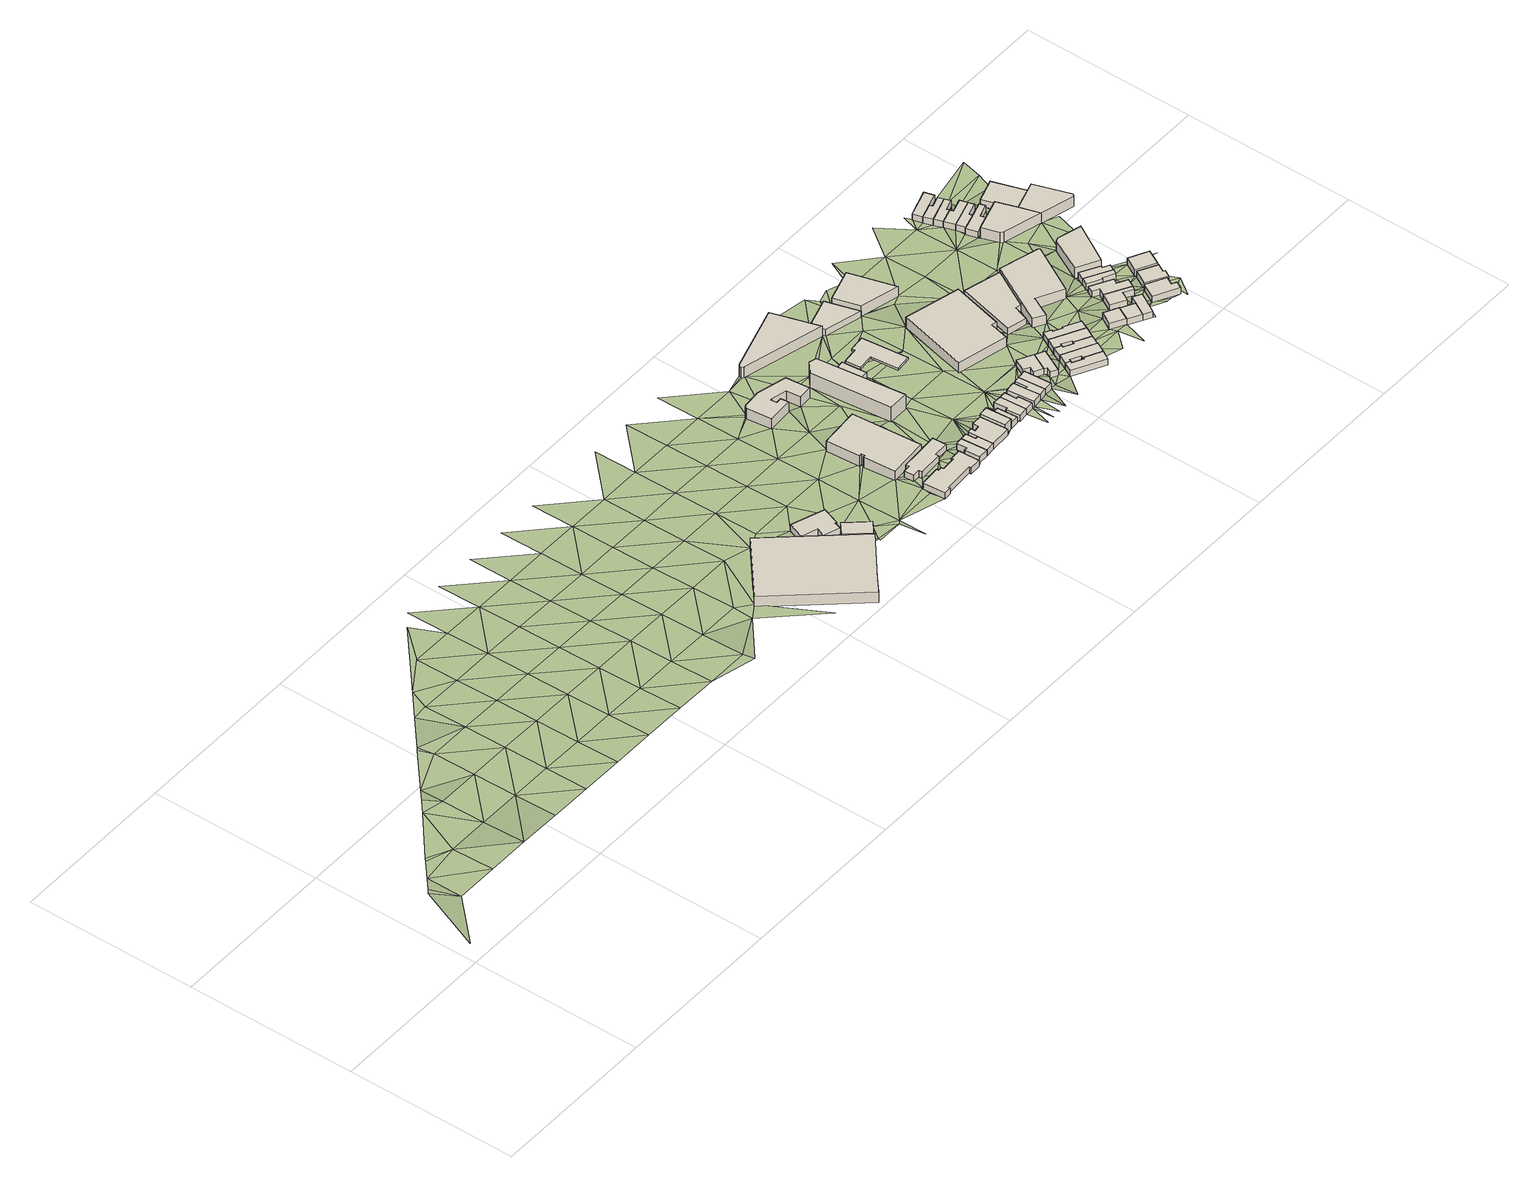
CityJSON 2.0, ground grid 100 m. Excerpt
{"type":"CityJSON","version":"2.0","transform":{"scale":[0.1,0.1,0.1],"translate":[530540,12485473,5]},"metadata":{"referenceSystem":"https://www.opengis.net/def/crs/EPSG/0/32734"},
"CityObjects":{
"building1":{"type":"Building","attributes":{"address":"Salt River","building":"industrial","building:levels":2,"building_height":6.9,"plus_code":"4FRW3FC5+6JV","ground_height":10.12,"roof_height":17.02},"geometry":[{"type":"Solid","lod":"1","boundaries":[[[[0,1,2,3]],[[1,4,5,2]],[[4,6,7,5]],[[6,8,9,7]],[[8,0,3,9]],[[3,2,5,7,9]],[[8,6,4,1,0]]]]}]},
"building2":{"type":"Building","attributes":{"address":"Pick n Pay Express 2 Durham Avenue Salt River 0792 Cape Town Western Cape","building":"retail","building:levels":1,"building_height":4.1,"plus_code":"4FRW3FC5+8P9","ground_height":10.12,"roof_height":14.22},"geometry":[{"type":"Solid","lod":"1","boundaries":[[[[10,11,12,13]],[[11,14,15,12]],[[14,16,17,15]],[[16,18,19,17]],[[18,20,21,19]],[[20,22,23,21]],[[22,24,25,23]],[[24,10,13,25]],[[13,12,15,17,19,21,23,25]],[[24,22,20,18,16,14,11,10]]]]}]},
"building3":{"type":"Building","attributes":{"address":"Salt River","building":"retail","building:levels":1,"building_height":4.1,"plus_code":"4FRW3FC5+7Q4","ground_height":10.75,"roof_height":14.85},"geometry":[{"type":"Solid","lod":"1","boundaries":[[[[26,27,28,29]],[[27,30,31,28]],[[30,32,33,31]],[[32,26,29,33]],[[29,28,31,33]],[[32,30,27,26]]]]}]},
"building4":{"type":"Building","attributes":{"address":"Durham Avenue Salt River Cape Town","building":"commercial","building:levels":1,"building_height":4.1,"plus_code":"4FRW3FC6+625","ground_height":10.55,"roof_height":14.65},"geometry":[{"type":"Solid","lod":"1","boundaries":[[[[34,35,36,37]],[[35,38,39,36]],[[38,40,41,39]],[[40,42,43,41]],[[42,44,45,43]],[[44,46,47,45]],[[46,48,49,47]],[[48,50,51,49]],[[50,52,53,51]],[[52,54,55,53]],[[54,56,57,55]],[[56,58,59,57]],[[58,60,61,59]],[[60,34,37,61]],[[37,36,39,41,43,45,47,49,51,53,55,57,59,61]],[[60,58,56,54,52,50,48,46,44,42,40,38,35,34]]]]}]},
"building5":{"type":"Building","attributes":{"address":"9 Durham Avenue Salt River Cape Town","building":"commercial","building:levels":2,"building_height":6.9,"plus_code":"4FRW3FC6+92R","ground_height":8.52,"roof_height":15.42},"geometry":[{"type":"Solid","lod":"1","boundaries":[[[[62,63,64,65]],[[63,66,67,64]],[[66,68,69,67]],[[68,70,71,69]],[[70,72,73,71]],[[72,74,75,73]],[[74,76,77,75]],[[76,62,65,77]],[[65,64,67,69,71,73,75,77]],[[76,74,72,70,68,66,63,62]]]]}]},
"building6":{"type":"Building","attributes":{"address":"Durham Avenue Salt River Cape Town","building":"commercial","building:levels":1,"building_height":4.1,"plus_code":"4FRW3FC6+729","ground_height":9.77,"roof_height":13.87},"geometry":[{"type":"Solid","lod":"1","boundaries":[[[[78,79,80,81]],[[79,82,83,80]],[[82,84,85,83]],[[84,86,87,85]],[[86,88,89,87]],[[88,90,91,89]],[[90,92,93,91]],[[92,94,95,93]],[[94,96,97,95]],[[96,78,81,97]],[[81,80,83,85,87,89,91,93,95,97]],[[96,94,92,90,88,86,84,82,79,78]]]]}]},
"building7":{"type":"Building","attributes":{"address":"Locomotive Hotel 349 Albert Road Salt River Cape Town","building":"retail","building:levels":2,"building_height":6.9,"plus_code":"4FRW3FC6+H29","ground_height":8.15,"roof_height":15.05},"geometry":[{"type":"Solid","lod":"1","boundaries":[[[[98,99,100,101]],[[99,102,103,100]],[[102,104,105,103]],[[104,106,107,105]],[[106,108,109,107]],[[108,110,111,109]],[[110,112,113,111]],[[112,114,115,113]],[[114,116,117,115]],[[116,118,119,117]],[[118,120,121,119]],[[120,122,123,121]],[[122,124,125,123]],[[124,98,101,125]],[[101,100,103,105,107,109,111,113,115,117,119,121,123,125]],[[124,122,120,118,116,114,112,110,108,106,104,102,99,98]]]]}]},
"building8":{"type":"Building","attributes":{"address":"Chapel Street Salt River Cape Town","building":"house","building:levels":1,"building_height":4.1,"plus_code":"4FRW3FC6+644","ground_height":10.55,"roof_height":14.65},"geometry":[{"type":"Solid","lod":"1","boundaries":[[[[126,127,128,129]],[[127,130,131,128]],[[130,132,133,131]],[[132,134,135,133]],[[134,136,137,135]],[[136,126,129,137]],[[129,128,131,133,135,137]],[[136,134,132,130,127,126]]]]}]},
"building9":{"type":"Building","attributes":{"address":"Chapel Street Salt River Cape Town","building":"house","building:levels":1,"building_height":4.1,"plus_code":"4FRW3FC6+652","ground_height":10.61,"roof_height":14.71},"geometry":[{"type":"Solid","lod":"1","boundaries":[[[[127,126,138,139]],[[126,140,141,138]],[[140,142,143,141]],[[142,144,145,143]],[[144,146,147,145]],[[146,127,139,147]],[[139,138,141,143,145,147]],[[146,144,142,140,126,127]]]]}]},
"building10":{"type":"Building","attributes":{"address":"13 Chapel Street Salt River Cape Town","building":"house","building:levels":1,"building_height":4.1,"plus_code":"4FRW3FC6+655","ground_height":10.61,"roof_height":14.71},"geometry":[{"type":"Solid","lod":"1","boundaries":[[[[140,148,149,141]],[[148,150,151,149]],[[150,152,153,151]],[[152,154,155,153]],[[154,156,157,155]],[[156,158,159,157]],[[158,160,161,159]],[[160,162,163,161]],[[162,142,143,163]],[[142,140,141,143]],[[141,149,151,153,155,157,159,161,163,143]],[[142,162,160,158,156,154,152,150,148,140]]]]}]},
"building11":{"type":"Building","attributes":{"address":"398 Percy Street Salt River Cape Town","building":"retail","building:levels":3,"building_height":9.7,"plus_code":"4FRW3FC6+F48","ground_height":8.15,"roof_height":17.85},"geometry":[{"type":"Solid","lod":"1","boundaries":[[[[164,165,166,167]],[[165,168,169,166]],[[168,170,171,169]],[[170,172,173,171]],[[172,164,167,173]],[[167,166,169,171,173]],[[172,170,168,165,164]]]]}]},
"building12":{"type":"Building","attributes":{"address":"Chapel Street Salt River Cape Town","building":"house","building:levels":2,"building_height":6.9,"plus_code":"4FRW3FC6+66G","ground_height":9.8,"roof_height":16.7},"geometry":[{"type":"Solid","lod":"1","boundaries":[[[[174,175,176,177]],[[175,178,179,176]],[[178,180,181,179]],[[180,174,177,181]],[[177,176,179,181]],[[180,178,175,174]]]]}]},
"building13":{"type":"Building","attributes":{"address":"Chapel Street Salt River Cape Town","building":"house","building:levels":1,"building_height":4.1,"plus_code":"4FRW3FC6+676","ground_height":9.8,"roof_height":13.9},"geometry":[{"type":"Solid","lod":"1","boundaries":[[[[174,182,183,184]],[[182,185,186,183]],[[185,187,188,186]],[[187,189,190,188]],[[189,175,191,190]],[[175,174,184,191]],[[184,183,186,188,190,191]],[[175,189,187,185,182,174]]]]}]},
"building14":{"type":"Building","attributes":{"address":"Shell Select","building":"retail","building:levels":1,"building_height":4.1,"plus_code":"4FRW3FC6+G57","ground_height":7.85,"roof_height":11.95},"geometry":[{"type":"Solid","lod":"1","boundaries":[[[[192,193,194,195]],[[193,196,197,194]],[[196,198,199,197]],[[198,200,201,199]],[[200,202,203,201]],[[202,192,195,203]],[[195,194,197,199,201,203]],[[202,200,198,196,193,192]]]]}]},
"building15":{"type":"Building","attributes":{"address":"21 Chapel Street Salt River Cape Town","building":"house","building:levels":1,"building_height":4.1,"plus_code":"4FRW3FC6+674","ground_height":9.94,"roof_height":14.04},"geometry":[{"type":"Solid","lod":"1","boundaries":[[[[204,205,206,207]],[[205,208,209,206]],[[208,210,211,209]],[[210,212,213,211]],[[212,214,215,213]],[[214,204,207,215]],[[207,206,209,211,213,215]],[[214,212,210,208,205,204]]]]}]},
"building16":{"type":"Building","attributes":{"address":"Bridge Mansions 445 Albert Road Salt River Cape Town","building":"retail","building:levels":2,"building_height":6.9,"plus_code":"4FRW3FC6+M48","ground_height":6.96,"roof_height":13.86},"geometry":[{"type":"Solid","lod":"1","boundaries":[[[[216,217,218,219]],[[217,220,221,218]],[[220,222,223,221]],[[222,224,225,223]],[[224,226,227,225]],[[226,216,219,227]],[[219,218,221,223,225,227]],[[226,224,222,220,217,216]]]]}]},
"building17":{"type":"Building","attributes":{"address":"23 Chapel Street Salt River Cape Town","building":"house","building:levels":1,"building_height":4.1,"plus_code":"4FRW3FC6+686","ground_height":9.94,"roof_height":14.04},"geometry":[{"type":"Solid","lod":"1","boundaries":[[[[204,228,229,207]],[[228,230,231,229]],[[230,232,233,231]],[[232,234,235,233]],[[234,205,206,235]],[[205,204,207,206]],[[207,229,231,233,235,206]],[[205,234,232,230,228,204]]]]}]},
"building18":{"type":"Building","attributes":{"building":"roof","building:levels":1,"building_height":1.3,"min_height":2.8,"plus_code":"4FRW3FC6+F7C","ground_height":8.33,"roof_height":13.73,"bottom_roof_height":12.43},"geometry":[{"type":"Solid","lod":"1","boundaries":[[[[236,237,238,239]],[[237,240,241,238]],[[240,242,243,241]],[[242,244,245,243]],[[244,246,247,245]],[[246,248,249,247]],[[248,250,251,249]],[[250,236,239,251]],[[239,238,241,243,245,247,249,251]],[[250,248,246,244,242,240,237,236]]]]}]},
"building19":{"type":"Building","attributes":{"address":"Chapel Street Salt River Cape Town","building":"house","building:levels":1,"building_height":4.1,"plus_code":"4FRW3FC6+688","ground_height":9.94,"roof_height":14.04},"geometry":[{"type":"Solid","lod":"1","boundaries":[[[[252,253,254,255]],[[253,256,257,254]],[[256,258,259,257]],[[258,260,261,259]],[[260,252,255,261]],[[255,254,257,259,261]],[[260,258,256,253,252]]]]}]},
"building20":{"type":"Building","attributes":{"address":"Chapel Street Salt River Cape Town","building":"house","building:levels":1,"building_height":4.1,"plus_code":"4FRW3FC6+696","ground_height":9.79,"roof_height":13.89},"geometry":[{"type":"Solid","lod":"1","boundaries":[[[[262,263,264,265]],[[263,266,267,264]],[[266,268,269,267]],[[268,270,271,269]],[[270,272,273,271]],[[272,262,265,273]],[[265,264,267,269,271,273]],[[272,270,268,266,263,262]]]]}]},
"building21":{"type":"Building","attributes":{"address":"Chapel Street Salt River Cape Town","building":"house","building:levels":1,"building_height":4.1,"plus_code":"4FRW3FC6+69G","ground_height":9.79,"roof_height":13.89},"geometry":[{"type":"Solid","lod":"1","boundaries":[[[[262,272,273,265]],[[272,274,275,273]],[[274,276,277,275]],[[276,262,265,277]],[[265,273,275,277]],[[276,274,272,262]]]]}]},
"building22":{"type":"Building","attributes":{"address":"Albert Road Salt River Cape Town","building":"retail","building:levels":1,"building_height":4.1,"plus_code":"4FRW3FC6+J7H","ground_height":7.12,"roof_height":11.22},"geometry":[{"type":"Solid","lod":"1","boundaries":[[[[278,279,280,281]],[[279,282,283,280]],[[282,284,285,283]],[[284,278,281,285]],[[281,280,283,285]],[[284,282,279,278]]]]}]},
"building23":{"type":"Building","attributes":{"address":"Chapel Street Salt River Cape Town","building":"house","building:levels":1,"building_height":4.1,"plus_code":"4FRW3FC6+7C3","ground_height":9.79,"roof_height":13.89},"geometry":[{"type":"Solid","lod":"1","boundaries":[[[[286,287,288,289]],[[287,290,291,288]],[[290,292,293,291]],[[292,294,295,293]],[[294,296,297,295]],[[296,286,289,297]],[[289,288,291,293,295,297]],[[296,294,292,290,287,286]]]]}]},
"building24":{"type":"Building","attributes":{"address":"Chapel Street Salt River Cape Town","building":"house","building:levels":1,"building_height":4.1,"plus_code":"4FRW3FC6+6CX","ground_height":9.57,"roof_height":13.67},"geometry":[{"type":"Solid","lod":"1","boundaries":[[[[298,299,300,301]],[[299,302,303,300]],[[302,304,305,303]],[[304,306,307,305]],[[306,308,309,307]],[[308,298,301,309]],[[301,300,303,305,307,309]],[[308,306,304,302,299,298]]]]}]},
"building25":{"type":"Building","attributes":{"address":"14 Addison Road Salt River Cape Town","building":"house","building:levels":1,"building_height":4.1,"plus_code":"4FRW3FC6+5FQ","ground_height":10.23,"roof_height":14.33},"geometry":[{"type":"Solid","lod":"1","boundaries":[[[[310,311,312,313]],[[311,314,315,312]],[[314,316,317,315]],[[316,318,319,317]],[[318,320,321,319]],[[320,322,323,321]],[[322,324,325,323]],[[324,310,313,325]],[[313,312,315,317,319,321,323,325]],[[324,322,320,318,316,314,311,310]]]]}]},
"building26":{"type":"Building","attributes":{"address":"Albert Road Salt River Cape Town","building":"retail","building:levels":2,"building_height":6.9,"plus_code":"4FRW3FC6+CCF","ground_height":8.01,"roof_height":14.91},"geometry":[{"type":"Solid","lod":"1","boundaries":[[[[326,327,328,329]],[[327,330,331,328]],[[330,332,333,331]],[[332,334,335,333]],[[334,336,337,335]],[[336,326,329,337]],[[329,328,331,333,335,337]],[[336,334,332,330,327,326]]]]}]},
"building27":{"type":"Building","attributes":{"address":"12 Addison Road Salt River Cape Town","building":"house","building:levels":1,"building_height":4.1,"plus_code":"4FRW3FC6+6G3","ground_height":10.23,"roof_height":14.33},"geometry":[{"type":"Solid","lod":"1","boundaries":[[[[320,318,319,321]],[[318,338,339,319]],[[338,340,341,339]],[[340,311,312,341]],[[311,310,313,312]],[[310,342,343,313]],[[342,344,345,343]],[[344,320,321,345]],[[321,319,339,341,312,313,343,345]],[[344,342,310,311,340,338,318,320]]]]}]},
"building28":{"type":"Building","attributes":{"address":"Liesbeek House 449 Albert Road Salt River Cape Town","building":"retail","building:levels":2,"building_height":6.9,"plus_code":"4FRW3FC6+J98","ground_height":6.79,"roof_height":13.69},"geometry":[{"type":"Solid","lod":"1","boundaries":[[[[346,347,348,349]],[[347,350,351,348]],[[350,352,353,351]],[[352,346,349,353]],[[349,348,351,353]],[[352,350,347,346]]]]}]},
"building29":{"type":"Building","attributes":{"address":"10 Addison Road Salt River Cape Town","building":"house","building:levels":1,"building_height":4.1,"plus_code":"4FRW3FC6+6GF","ground_height":9.57,"roof_height":13.67},"geometry":[{"type":"Solid","lod":"1","boundaries":[[[[354,355,356,357]],[[355,358,359,356]],[[358,360,361,359]],[[360,362,363,361]],[[362,364,365,363]],[[364,366,367,365]],[[366,368,369,367]],[[368,354,357,369]],[[357,356,359,361,363,365,367,369]],[[368,366,364,362,360,358,355,354]]]]}]},
"building30":{"type":"Building","attributes":{"address":"8 Addison Road Salt River Cape Town","building":"house","building:levels":1,"building_height":4.1,"plus_code":"4FRW3FC6+6GW","ground_height":9.57,"roof_height":13.67},"geometry":[{"type":"Solid","lod":"1","boundaries":[[[[355,370,371,356]],[[370,372,373,371]],[[372,366,367,373]],[[366,364,365,367]],[[364,374,375,365]],[[374,376,377,375]],[[376,358,359,377]],[[358,355,356,359]],[[356,371,373,367,365,375,377,359]],[[358,376,374,364,366,372,370,355]]]]}]},
"building31":{"type":"Building","attributes":{"address":"6A Addison Road Salt River Cape Town","building":"house","building:levels":1,"building_height":4.1,"plus_code":"4FRW3FC6+7G9","ground_height":9.28,"roof_height":13.38},"geometry":[{"type":"Solid","lod":"1","boundaries":[[[[378,379,380,381]],[[379,382,383,380]],[[382,384,385,383]],[[384,386,387,385]],[[386,388,389,387]],[[388,390,391,389]],[[390,392,393,391]],[[392,378,381,393]],[[381,380,383,385,387,389,391,393]],[[392,390,388,386,384,382,379,378]]]]}]},
"building32":{"type":"Building","attributes":{"address":"422 Albert Road Salt River Cape Town","building":"retail","building:levels":1,"building_height":4.1,"plus_code":"4FRW3FC6+CG9","ground_height":7.79,"roof_height":11.89},"geometry":[{"type":"Solid","lod":"1","boundaries":[[[[394,395,396,397]],[[395,398,399,396]],[[398,400,401,399]],[[400,402,403,401]],[[402,404,405,403]],[[404,394,397,405]],[[397,396,399,401,403,405]],[[404,402,400,398,395,394]]]]}]},
"building33":{"type":"Building","attributes":{"address":"1 Tennyson Street Salt River Cape Town","building":"house","building:levels":1,"building_height":4.1,"plus_code":"4FRW3FC6+6J9","ground_height":9.95,"roof_height":14.05},"geometry":[{"type":"Solid","lod":"1","boundaries":[[[[406,407,408,409]],[[407,410,411,408]],[[410,412,413,411]],[[412,406,409,413]],[[409,408,411,413]],[[412,410,407,406]]]]}]},
"building34":{"type":"Building","attributes":{"address":"3 Tennyson Street Salt River Cape Town","building":"house","building:levels":1,"building_height":4.1,"plus_code":"4FRW3FC6+5MW","ground_height":9.57,"roof_height":13.67},"geometry":[{"type":"Solid","lod":"1","boundaries":[[[[414,415,416,417]],[[415,418,419,416]],[[418,420,421,419]],[[420,414,417,421]],[[417,416,419,421]],[[420,418,415,414]]]]}]},
"building35":{"type":"Building","attributes":{"address":"Addison House Albert Road Salt River Cape Town","building":"retail","building:levels":2,"building_height":6.9,"plus_code":"4FRW3FC6+9JX","ground_height":7.59,"roof_height":14.49},"geometry":[{"type":"Solid","lod":"1","boundaries":[[[[422,423,424,425]],[[423,426,427,424]],[[426,428,429,427]],[[428,430,431,429]],[[430,432,433,431]],[[432,434,435,433]],[[434,436,437,435]],[[436,422,425,437]],[[425,424,427,429,431,433,435,437]],[[436,434,432,430,428,426,423,422]]]]}]},
"building36":{"type":"Building","attributes":{"address":"5 Tennyson Street Salt River Cape Town","building":"house","building:levels":1,"building_height":4.1,"plus_code":"4FRW3FC6+5PR","ground_height":9.57,"roof_height":13.67},"geometry":[{"type":"Solid","lod":"1","boundaries":[[[[415,438,439,416]],[[438,440,441,439]],[[440,442,443,441]],[[442,418,419,443]],[[418,415,416,419]],[[416,439,441,443,419]],[[418,442,440,438,415]]]]}]},
"building37":{"type":"Building","attributes":{"address":"9 Addison Road Salt River Cape Town","building":"house","building:levels":1,"building_height":4.1,"plus_code":"4FRW3FC6+7M5","ground_height":8.93,"roof_height":13.03},"geometry":[{"type":"Solid","lod":"1","boundaries":[[[[444,445,446,447]],[[445,448,449,446]],[[448,450,451,449]],[[450,452,453,451]],[[452,454,455,453]],[[454,444,447,455]],[[447,446,449,451,453,455]],[[454,452,450,448,445,444]]]]}]},
"building38":{"type":"Building","attributes":{"address":"7 Addison Road Salt River Cape Town","building":"house","building:levels":1,"building_height":4.1,"plus_code":"4FRW3FC6+7P7","ground_height":8.93,"roof_height":13.03},"geometry":[{"type":"Solid","lod":"1","boundaries":[[[[444,456,457,447]],[[456,458,459,457]],[[458,460,461,459]],[[460,462,463,461]],[[462,464,465,463]],[[464,466,467,465]],[[466,445,446,467]],[[445,444,447,446]],[[447,457,459,461,463,465,467,446]],[[445,466,464,462,460,458,456,444]]]]}]},
"building39":{"type":"Building","attributes":{"address":"5 Addison Road Salt River Cape Town","building":"house","building:levels":1,"building_height":4.1,"plus_code":"4FRW3FC6+7PV","ground_height":8.93,"roof_height":13.03},"geometry":[{"type":"Solid","lod":"1","boundaries":[[[[468,469,470,471]],[[469,472,473,470]],[[472,474,475,473]],[[474,476,477,475]],[[476,478,479,477]],[[478,468,471,479]],[[471,470,473,475,477,479]],[[478,476,474,472,469,468]]]]}]},
"building40":{"type":"Building","attributes":{"address":"3 Addison Road Salt River Cape Town","building":"house","building:levels":1,"building_height":4.1,"plus_code":"4FRW3FC6+8P8","ground_height":8.25,"roof_height":12.35},"geometry":[{"type":"Solid","lod":"1","boundaries":[[[[480,481,482,483]],[[481,484,485,482]],[[484,486,487,485]],[[486,488,489,487]],[[488,490,491,489]],[[490,480,483,491]],[[483,482,485,487,489,491]],[[490,488,486,484,481,480]]]]}]},
"building41":{"type":"Building","attributes":{"address":"6 Salt River Cape Town","building":"house","building:levels":1,"building_height":4.1,"plus_code":"4FRW3FC6+5QW","ground_height":9.05,"roof_height":13.15},"geometry":[{"type":"Solid","lod":"1","boundaries":[[[[492,493,494,495]],[[493,496,497,494]],[[496,498,499,497]],[[498,500,501,499]],[[500,502,503,501]],[[502,492,495,503]],[[495,494,497,499,501,503]],[[502,500,498,496,493,492]]]]}]},
"building42":{"type":"Building","attributes":{"address":"4 Burns Road Salt River Cape Town","building":"house","building:levels":1,"building_height":4.1,"plus_code":"4FRW3FC6+6RC","ground_height":8.49,"roof_height":12.59},"geometry":[{"type":"Solid","lod":"1","boundaries":[[[[504,505,506,507]],[[505,508,509,506]],[[508,510,511,509]],[[510,512,513,511]],[[512,514,515,513]],[[514,504,507,515]],[[507,506,509,511,513,515]],[[514,512,510,508,505,504]]]]}]},
"building43":{"type":"Building","attributes":{"address":"428 Albert Road Salt River Cape Town","building":"retail","building:levels":2,"building_height":6.9,"plus_code":"4FRW3FC6+9QF","ground_height":7.93,"roof_height":14.83},"geometry":[{"type":"Solid","lod":"1","boundaries":[[[[516,517,518,519]],[[517,520,521,518]],[[520,522,523,521]],[[522,524,525,523]],[[524,516,519,525]],[[519,518,521,523,525]],[[524,522,520,517,516]]]]}]},
"building44":{"type":"Building","attributes":{"address":"2 Burns Road Salt River Cape Town","building":"house","building:levels":1,"building_height":4.1,"plus_code":"4FRW3FC6+7R7","ground_height":8.49,"roof_height":12.59},"geometry":[{"type":"Solid","lod":"1","boundaries":[[[[526,527,528,529]],[[527,530,531,528]],[[530,532,533,531]],[[532,526,529,533]],[[529,528,531,533]],[[532,530,527,526]]]]}]},
"building45":{"type":"Building","attributes":{"address":"Alfred Street Cape Town","building":"house","building:levels":1,"building_height":4.1,"plus_code":"4FRW3FC6+JMP","ground_height":6.39,"roof_height":10.49},"geometry":[{"type":"Solid","lod":"1","boundaries":[[[[534,535,536,537]],[[535,538,539,536]],[[538,540,541,539]],[[540,542,543,541]],[[542,544,545,543]],[[544,534,537,545]],[[537,536,539,541,543,545]],[[544,542,540,538,535,534]]]]}]},
"building46":{"type":"Building","attributes":{"address":"Alfred Street Cape Town","building":"house","building:levels":1,"building_height":4.1,"plus_code":"4FRW3FC6+JMH","ground_height":6.39,"roof_height":10.49},"geometry":[{"type":"Solid","lod":"1","boundaries":[[[[546,547,548,549]],[[547,550,551,548]],[[550,552,553,551]],[[552,535,536,553]],[[535,534,537,536]],[[534,546,549,537]],[[549,548,551,553,536,537]],[[534,535,552,550,547,546]]]]}]},
"building47":{"type":"Building","attributes":{"address":"19 Alfred Street Salt River Cape Town","building":"house","building:levels":1,"building_height":4.1,"plus_code":"4FRW3FC6+HP7","ground_height":6.99,"roof_height":11.09},"geometry":[{"type":"Solid","lod":"1","boundaries":[[[[554,555,556,557]],[[555,558,559,556]],[[558,560,561,559]],[[560,562,563,561]],[[562,564,565,563]],[[564,566,567,565]],[[566,568,569,567]],[[568,554,557,569]],[[557,556,559,561,563,565,567,569]],[[568,566,564,562,560,558,555,554]]]]}]},
"building48":{"type":"Building","attributes":{"address":"Alfred Street Cape Town","building":"house","building:levels":1,"building_height":4.1,"plus_code":"4FRW3FC6+MM9","ground_height":6.39,"roof_height":10.49},"geometry":[{"type":"Solid","lod":"1","boundaries":[[[[544,542,543,545]],[[542,570,571,543]],[[570,572,573,571]],[[572,574,575,573]],[[574,544,545,575]],[[545,543,571,573,575]],[[574,572,570,542,544]]]]}]},
"building49":{"type":"Building","attributes":{"address":"Alfred Street Cape Town","building":"house","building:levels":1,"building_height":4.1,"plus_code":"4FRW3FC6+HPR","ground_height":6.39,"roof_height":10.49},"geometry":[{"type":"Solid","lod":"1","boundaries":[[[[576,577,578,579]],[[577,580,581,578]],[[580,582,583,581]],[[582,547,548,583]],[[547,546,549,548]],[[546,576,579,549]],[[579,578,581,583,548,549]],[[546,547,582,580,577,576]]]]}]},
"building50":{"type":"Building","attributes":{"address":"17 Alfred Street Salt River Cape Town","building":"house","building:levels":1,"building_height":4.1,"plus_code":"4FRW3FC6+HPJ","ground_height":6.39,"roof_height":10.49},"geometry":[{"type":"Solid","lod":"1","boundaries":[[[[584,585,586,587]],[[585,588,589,586]],[[588,590,591,589]],[[590,577,578,591]],[[577,576,579,578]],[[576,584,587,579]],[[587,586,589,591,578,579]],[[576,577,590,588,585,584]]]]}]},
"building51":{"type":"Building","attributes":{"address":"Salt River Buildings 463 Junction Road Salt River Cape Town","building":"retail","building:levels":2,"building_height":6.9,"plus_code":"4FRW3FC6+GQ6","ground_height":6.99,"roof_height":13.89},"geometry":[{"type":"Solid","lod":"1","boundaries":[[[[592,593,594,595]],[[593,596,597,594]],[[596,598,599,597]],[[598,600,601,599]],[[600,602,603,601]],[[602,592,595,603]],[[595,594,597,599,601,603]],[[602,600,598,596,593,592]]]]}]},
"building52":{"type":"Building","attributes":{"address":"18 Junction Road Salt River Cape Town","building":"industrial","building:levels":1,"building_height":4.1,"plus_code":"4FRW3FC6+HR7","ground_height":6.34,"roof_height":10.44},"geometry":[{"type":"Solid","lod":"1","boundaries":[[[[604,605,606,607]],[[605,608,609,606]],[[608,610,611,609]],[[610,604,607,611]],[[607,606,609,611]],[[610,608,605,604]]]]}]},
"building53":{"type":"Building","attributes":{"address":"Salt River Buildings 469 Junction Road Salt River Cape Town","building":"retail","building:levels":2,"building_height":6.9,"plus_code":"4FRW3FC6+FRX","ground_height":6.86,"roof_height":13.76},"geometry":[{"type":"Solid","lod":"1","boundaries":[[[[612,613,614,615]],[[613,616,617,614]],[[616,618,619,617]],[[618,620,621,619]],[[620,612,615,621]],[[615,614,617,619,621]],[[620,618,616,613,612]]]]}]},
"terrain1":{"type":"TINRelief","geometry":[{"type":"CompositeSurface","lod":"1","boundaries":[[[622,623,624]],[[624,623,625]],[[625,623,626]],[[627,626,623]],[[628,626,629]],[[626,627,629]],[[628,629,630]],[[630,629,631]],[[629,627,632]],[[632,633,629]],[[629,633,631]],[[633,634,631]],[[635,631,634]],[[636,633,632]],[[637,635,634]],[[632,638,636]],[[634,633,639]],[[637,634,639]],[[639,633,636]],[[640,637,639]],[[638,641,636]],[[637,640,642]],[[639,636,643]],[[641,644,636]],[[642,640,645]],[[640,639,643]],[[636,644,643]],[[645,640,646]],[[641,647,644]],[[646,640,643]],[[645,646,648]],[[643,644,649]],[[644,647,650]],[[648,646,651]],[[646,643,649]],[[644,650,649]],[[648,651,652]],[[646,653,651]],[[654,650,647]],[[653,646,649]],[[652,651,655]],[[651,653,655]],[[649,650,656]],[[657,650,654]],[[653,649,656]],[[657,656,650]],[[655,658,652]],[[653,659,655]],[[657,654,660]],[[658,661,652]],[[659,653,656]],[[658,655,662]],[[662,655,659]],[[656,657,663]],[[664,657,660]],[[659,656,663]],[[663,657,664]],[[665,658,662]],[[658,665,661]],[[662,659,666]],[[667,664,660]],[[663,666,659]],[[668,665,662]],[[666,669,662]],[[663,664,670]],[[667,671,664]],[[665,668,672]],[[662,669,668]],[[666,663,670]],[[670,664,671]],[[669,666,673]],[[671,667,674]],[[673,666,670]],[[669,675,668]],[[676,674,667]],[[673,675,669]],[[670,671,677]],[[674,678,671]],[[679,680,668]],[[673,670,677]],[[677,671,678]],[[675,679,668]],[[673,681,675]],[[674,676,682]],[[677,681,673]],[[682,678,674]],[[679,675,683]],[[681,683,675]],[[677,678,684]],[[678,682,685]],[[686,679,687]],[[681,677,684]],[[684,678,685]],[[683,687,679]],[[682,688,685]],[[683,681,689]],[[684,689,681]],[[682,690,688]],[[687,683,691]],[[689,692,683]],[[688,693,685]],[[693,684,685]],[[694,687,691]],[[683,692,691]],[[693,689,684]],[[695,692,689]],[[6,693,688]],[[693,695,689]],[[691,692,696]],[[695,696,692]],[[695,693,6]],[[697,698,691]],[[696,697,691]],[[695,6,699]],[[696,695,699]],[[699,6,700]],[[6,11,700]],[[11,6,701]],[[697,696,702]],[[701,6,703]],[[699,702,696]],[[704,705,701]],[[703,704,701]],[[699,700,706]],[[703,30,704]],[[11,706,700]],[[704,30,707]],[[702,708,697]],[[30,703,709]],[[707,30,27]],[[697,708,710]],[[703,711,709]],[[707,27,712]],[[713,702,699]],[[714,712,27]],[[11,715,706]],[[709,711,716]],[[714,27,715]],[[713,699,706]],[[717,711,718]],[[711,717,716]],[[719,708,702]],[[27,716,720]],[[27,720,715]],[[719,702,713]],[[721,716,717]],[[721,717,722]],[[706,715,723]],[[720,716,721]],[[713,706,723]],[[724,708,719]],[[715,720,723]],[[708,724,725]],[[719,713,726]],[[726,713,723]],[[721,727,720]],[[724,719,728]],[[729,721,730]],[[721,729,731]],[[720,732,723]],[[731,727,721]],[[728,719,726]],[[733,725,724]],[[720,727,734]],[[734,732,720]],[[726,723,735]],[[729,730,731]],[[724,728,733]],[[735,723,732]],[[736,727,731]],[[737,727,736]],[[731,738,736]],[[726,739,728]],[[737,740,727]],[[731,58,738]],[[732,734,741]],[[742,736,738]],[[741,734,743]],[[740,737,744]],[[726,735,745]],[[726,745,739]],[[728,746,733]],[[740,747,727]],[[739,748,728]],[[56,54,58]],[[748,746,728]],[[58,749,738]],[[749,58,54]],[[48,54,52]],[[733,746,750]],[[48,52,50]],[[749,54,48]],[[751,733,752]],[[76,745,735]],[[750,752,733]],[[753,739,745]],[[740,90,747]],[[46,749,48]],[[749,88,86]],[[46,88,749]],[[134,44,136]],[[134,46,44]],[[750,754,752]],[[745,110,753]],[[755,756,757]],[[747,90,758]],[[757,759,755]],[[134,132,46]],[[758,760,747]],[[88,46,130]],[[130,46,132]],[[76,747,760]],[[76,761,745]],[[762,755,759]],[[745,761,110]],[[759,753,762]],[[88,127,90]],[[127,88,130]],[[758,90,763]],[[753,110,762]],[[760,758,763]],[[146,90,127]],[[760,763,76]],[[764,752,754]],[[76,763,761]],[[144,162,146]],[[162,144,142]],[[110,761,112]],[[764,754,114]],[[146,765,90]],[[766,767,752]],[[752,764,766]],[[768,763,90]],[[162,765,146]],[[763,168,761]],[[158,156,160]],[[168,112,761]],[[765,768,90]],[[114,112,769]],[[162,160,765]],[[156,154,160]],[[112,168,769]],[[160,154,765]],[[165,764,114]],[[114,769,165]],[[765,154,152]],[[148,770,150]],[[769,168,165]],[[771,768,765]],[[152,175,765]],[[164,768,772]],[[175,773,765]],[[774,772,768]],[[771,774,768]],[[198,164,772]],[[773,775,776]],[[777,771,765]],[[778,779,780]],[[779,776,780]],[[777,765,773]],[[164,198,196]],[[772,774,781]],[[764,165,782]],[[208,773,776]],[[776,779,783]],[[776,783,208]],[[781,774,784]],[[164,196,785]],[[773,208,777]],[[165,164,782]],[[786,787,788]],[[774,771,789]],[[196,193,785]],[[777,208,205]],[[790,788,791]],[[789,771,777]],[[792,788,790]],[[782,164,785]],[[777,205,234]],[[234,793,792]],[[784,774,794]],[[193,784,794]],[[256,792,790]],[[234,792,256]],[[256,777,234]],[[790,795,796]],[[777,256,253]],[[785,193,797]],[[789,794,774]],[[253,798,777]],[[796,799,800]],[[801,789,777]],[[802,253,803]],[[785,804,782]],[[802,798,253]],[[800,799,805]],[[794,797,193]],[[798,287,777]],[[804,785,797]],[[777,806,801]],[[216,782,807]],[[807,782,804]],[[798,262,287]],[[808,809,805]],[[262,276,290]],[[806,777,287]],[[810,789,801]],[[276,805,811]],[[809,812,805]],[[290,287,262]],[[789,810,794]],[[811,805,812]],[[290,276,292]],[[808,813,809]],[[811,292,276]],[[216,807,814]],[[815,811,812]],[[812,809,816]],[[797,817,804]],[[816,809,813]],[[818,815,812]],[[794,810,797]],[[819,801,806]],[[807,279,814]],[[806,287,286]],[[820,816,813]],[[797,810,817]],[[816,820,344]],[[286,819,806]],[[344,308,816]],[[821,279,817]],[[822,821,817]],[[823,279,821]],[[823,814,279]],[[318,316,311]],[[338,318,340]],[[311,316,314]],[[318,311,340]],[[344,366,308]],[[308,372,286]],[[824,817,810]],[[824,822,817]],[[821,825,823]],[[819,286,826]],[[372,308,366]],[[372,826,286]],[[819,827,828]],[[364,829,830]],[[826,827,819]],[[352,825,821]],[[830,374,364]],[[822,824,831]],[[832,828,827]],[[829,833,830]],[[834,374,830]],[[326,824,810]],[[827,826,835]],[[342,310,836]],[[837,832,827]],[[835,838,827]],[[839,840,841]],[[841,842,826]],[[352,831,843]],[[831,824,326]],[[844,840,839]],[[835,826,842]],[[842,841,840]],[[845,846,342]],[[837,326,832]],[[342,836,845]],[[352,843,847]],[[835,848,838]],[[849,846,410]],[[848,850,838]],[[831,326,851]],[[852,843,831]],[[846,845,410]],[[842,840,853]],[[840,382,853]],[[849,407,382]],[[326,837,851]],[[407,849,410]],[[843,852,847]],[[412,845,854]],[[851,852,831]],[[845,412,410]],[[382,407,853]],[[842,855,856]],[[855,842,853]],[[407,857,853]],[[407,406,857]],[[837,858,851]],[[859,837,394]],[[445,853,857]],[[855,853,860]],[[861,857,406]],[[853,445,860]],[[858,852,851]],[[859,858,837]],[[861,406,418]],[[438,862,863]],[[462,855,860]],[[855,462,469]],[[418,442,861]],[[860,445,466]],[[440,438,863]],[[855,469,468]],[[861,442,452]],[[864,855,468]],[[865,440,863]],[[863,866,865]],[[867,452,442]],[[462,472,469]],[[859,394,436]],[[867,442,440]],[[865,866,440]],[[868,852,858]],[[869,866,863]],[[870,852,868]],[[864,434,855]],[[460,472,462]],[[440,866,871]],[[864,468,490]],[[871,867,440]],[[872,866,869]],[[472,873,474]],[[874,867,871]],[[873,472,460]],[[859,875,858]],[[458,456,460]],[[498,866,872]],[[873,476,474]],[[876,874,871]],[[476,873,460]],[[456,874,876]],[[490,877,864]],[[460,456,476]],[[859,436,878]],[[859,878,875]],[[868,858,879]],[[880,877,490]],[[492,876,871]],[[505,456,876]],[[476,456,530]],[[560,881,858]],[[875,560,858]],[[434,864,882]],[[858,881,883]],[[858,883,879]],[[476,530,478]],[[530,456,505]],[[880,884,885]],[[436,434,882]],[[885,877,880]],[[868,886,887]],[[876,492,888]],[[886,868,889]],[[502,500,492]],[[890,889,868]],[[868,879,890]],[[560,875,598]],[[878,436,891]],[[500,888,492]],[[881,555,883]],[[500,892,893]],[[478,527,885]],[[527,478,530]],[[891,436,882]],[[877,885,527]],[[893,888,500]],[[532,530,505]],[[598,562,560]],[[891,882,894]],[[888,893,895]],[[532,505,896]],[[897,895,896]],[[562,598,898]],[[877,527,899]],[[900,878,891]],[[891,894,900]],[[898,598,596]],[[564,562,898]],[[538,542,540]],[[550,547,552]],[[582,552,547]],[[901,902,554]],[[564,898,566]],[[538,570,542]],[[900,894,516]],[[582,580,552]],[[568,901,554]],[[566,898,596]],[[538,535,903]],[[535,552,903]],[[538,903,570]],[[903,552,580]],[[904,580,577]],[[577,901,904]],[[901,568,904]],[[566,904,568]],[[566,596,904]],[[596,593,905]],[[905,904,596]],[[900,516,906]],[[605,580,904]],[[580,907,903]],[[620,905,593]],[[570,903,908]],[[907,580,605]],[[909,905,620]],[[908,903,907]]]}]}
},
"vertices":[
[3244,9,51],[3320,77,51],[3320,77,120],[3244,9,120],[3567,284,51],[3567,284,120],[3166,750,51],[3166,750,120],[2843,474,51],[2843,474,120],
[3578,604,51],[3387,671,51],[3387,671,92],[3578,604,92],[3353,577,51],[3353,577,92],[3444,545,51],[3444,545,92],[3426,495,51],[3426,495,92],[3518,463,51],[3518,463,92],[3532,503,51],[3532,503,92],[3541,500,51],[3541,500,92],
[3650,362,58],[3547,480,58],[3547,480,98],[3650,362,98],[3484,425,58],[3484,425,98],[3586,307,58],[3586,307,98],
[4032,206,56],[4077,209,56],[4077,209,96],[4032,206,96],[4077,218,56],[4077,218,96],[4254,229,56],[4254,229,96],[4254,217,56],[4254,217,96],[4322,221,56],[4322,221,96],[4315,342,56],[4315,342,96],[4249,338,56],[4249,338,96],[4250,327,56],[4250,327,96],[4169,322,56],[4169,322,96],[4168,336,56],[4168,336,96],[4145,334,56],[4145,334,96],[4144,347,56],[4144,347,96],[4024,339,56],[4024,339,96],
[3964,896,35],[3979,698,35],[3979,698,104],[3964,896,104],[3995,700,35],[3995,700,104],[3997,681,35],[3997,681,104],[3984,679,35],[3984,679,104],[3999,493,35],[3999,493,104],[4231,511,35],[4231,511,104],[4198,915,35],[4198,915,104],
[4044,411,48],[4087,413,48],[4087,413,89],[4044,411,89],[4088,394,48],[4088,394,89],[4233,402,48],[4233,402,89],[4232,421,48],[4232,421,89],[4320,425,48],[4320,425,89],[4315,504,48],[4315,504,89],[4081,491,48],[4081,491,89],[4082,471,48],[4082,471,89],[4041,469,48],[4041,469,89],
[4078,1219,32],[4071,1264,32],[4071,1264,100],[4078,1219,100],[4039,1262,32],[4039,1262,100],[4035,1296,32],[4035,1296,100],[4044,1298,32],[4044,1298,100],[4133,1276,32],[4133,1276,100],[4142,1194,32],[4142,1194,100],[4221,1200,32],[4221,1200,100],[4207,1337,32],[4207,1337,100],[4037,1379,32],[4037,1379,100],[3929,1370,32],[3929,1370,100],[3917,1363,32],[3917,1363,100],[3912,1350,32],[3912,1350,100],[3929,1209,32],[3929,1209,100],
[4405,236,56],[4392,386,56],[4392,386,96],[4405,236,96],[4351,384,56],[4351,384,96],[4356,324,56],[4356,324,96],[4336,323,56],[4336,323,96],[4342,233,56],[4342,233,96],
[4405,236,97],[4392,386,97],[4461,240,56],[4461,240,97],[4454,331,56],[4454,331,97],[4437,330,56],[4437,330,97],[4432,389,56],[4432,389,97],
[4585,246,56],[4585,246,97],[4585,263,56],[4585,263,97],[4573,410,56],[4573,410,97],[4512,409,56],[4512,409,97],[4512,373,56],[4512,373,97],[4480,367,56],[4480,367,97],[4480,393,56],[4480,393,97],[4451,389,56],[4451,389,97],
[4386,1286,32],[4344,1297,32],[4344,1297,128],[4386,1286,128],[4282,1244,32],[4282,1244,128],[4332,776,32],[4332,776,128],[4449,778,32],[4449,778,128],
[4638,267,48],[4626,414,48],[4626,414,117],[4638,267,117],[4573,410,48],[4573,410,117],[4585,263,48],[4585,263,117],
[4691,271,48],[4691,271,89],[4638,267,89],[4682,388,48],[4682,388,89],[4662,386,48],[4662,386,89],[4660,416,48],[4660,416,89],[4626,414,89],
[4503,1099,29],[4494,1189,29],[4494,1189,70],[4503,1099,70],[4493,1207,29],[4493,1207,70],[4409,1199,29],[4409,1199,70],[4423,1058,29],[4423,1058,70],[4507,1066,29],[4507,1066,70],
[4764,269,49],[4754,424,49],[4754,424,90],[4764,269,90],[4703,426,49],[4703,426,90],[4712,348,49],[4712,348,90],[4700,347,49],[4700,347,90],[4709,264,49],[4709,264,90],
[4538,1701,20],[4153,1584,20],[4153,1584,89],[4538,1701,89],[4142,1574,20],[4142,1574,89],[4142,1563,20],[4142,1563,89],[4152,1552,20],[4152,1552,89],[4621,1433,20],[4621,1433,89],
[4816,273,49],[4816,273,90],[4810,357,49],[4810,357,90],[4795,356,49],[4795,356,90],[4791,427,49],[4791,427,90],
[4494,1189,74],[4503,1099,74],[4503,1099,87],[4494,1189,87],[4594,1109,74],[4594,1109,87],[4611,951,74],[4611,951,87],[4704,961,74],[4704,961,87],[4674,1228,74],[4674,1228,87],[4581,1218,74],[4581,1218,87],[4584,1199,74],[4584,1199,87],
[4879,365,49],[4872,436,49],[4872,436,90],[4879,365,90],[4813,430,49],[4813,430,90],[4830,273,49],[4830,273,90],[4889,279,49],[4889,279,90],
[4922,441,48],[4886,438,48],[4886,438,89],[4922,441,89],[4893,366,48],[4893,366,89],[4879,365,48],[4879,365,89],[4889,279,48],[4889,279,89],[4936,285,48],[4936,285,89],
[4987,289,48],[4987,289,89],[4975,447,48],[4975,447,89],
[4848,1366,21],[4791,1556,21],[4791,1556,62],[4848,1366,62],[4609,1500,21],[4609,1500,62],[4635,1420,21],[4635,1420,62],
[5100,483,48],[5015,528,48],[5015,528,89],[5100,483,89],[4979,459,48],[4979,459,89],[5014,441,48],[5014,441,89],[4997,409,48],[4997,409,89],[5048,383,48],[5048,383,89],
[5100,483,46],[5048,383,46],[5048,383,87],[5100,483,87],[5063,372,46],[5063,372,87],[5049,343,46],[5049,343,87],[5088,324,46],[5088,324,87],[5155,457,46],[5155,457,87],
[5324,226,52],[5225,277,52],[5225,277,93],[5324,226,93],[5223,267,52],[5223,267,93],[5165,297,52],[5165,297,93],[5170,308,52],[5170,308,93],[5143,322,52],[5143,322,93],[5114,268,52],[5114,268,93],[5294,173,52],[5294,173,93],
[5236,1061,30],[4917,1140,30],[4917,1140,99],[5236,1061,99],[4816,732,30],[4816,732,99],[5106,661,30],[5106,661,99],[5133,772,30],[5133,772,99],[5162,765,30],[5162,765,99],
[5175,318,52],[5175,318,93],[5231,289,52],[5231,289,93],[5355,284,52],[5355,284,93],[5170,378,52],[5170,378,93],
[4812,1521,18],[4856,1371,18],[4856,1371,87],[4812,1521,87],[5079,1315,18],[5079,1315,87],[5002,1579,18],[5002,1579,87],
[5355,284,46],[5382,339,46],[5382,339,87],[5355,284,87],[5291,388,46],[5291,388,87],[5286,378,46],[5286,378,87],[5231,406,46],[5231,406,87],[5236,415,46],[5236,415,87],[5197,435,46],[5197,435,87],[5170,378,46],[5170,378,87],
[5413,399,46],[5413,399,87],[5230,495,46],[5230,495,87],[5241,425,46],[5241,425,87],[5295,396,46],[5295,396,87],
[5230,495,43],[5413,399,43],[5413,399,84],[5230,495,84],[5440,450,43],[5440,450,84],[5348,499,43],[5348,499,84],[5344,491,43],[5344,491,84],[5293,518,43],[5293,518,84],[5298,527,43],[5298,527,84],[5258,548,43],[5258,548,84],
[5483,995,28],[5271,1051,28],[5271,1051,69],[5483,995,69],[5184,713,28],[5184,713,69],[5298,686,28],[5298,686,69],[5328,774,28],[5328,774,69],[5359,767,28],[5359,767,69],
[5624,360,50],[5545,401,50],[5545,401,90],[5624,360,90],[5504,327,50],[5504,327,90],[5583,282,50],[5583,282,90],
[5583,282,46],[5659,240,46],[5659,240,87],[5583,282,87],[5702,318,46],[5702,318,87],[5624,360,46],[5624,360,87],
[5483,995,26],[5359,767,26],[5359,767,95],[5483,995,95],[5294,645,26],[5294,645,95],[5357,608,26],[5357,608,95],[5417,724,26],[5417,724,95],[5564,646,26],[5564,646,95],[5716,923,26],[5716,923,95],[5710,933,26],[5710,933,95],
[5707,214,46],[5707,214,87],[5774,333,46],[5774,333,87],[5725,360,46],[5725,360,87],
[5796,409,39],[5658,485,39],[5658,485,80],[5796,409,80],[5619,413,39],[5619,413,80],[5702,369,39],[5702,369,80],[5729,419,39],[5729,419,80],[5783,389,39],[5783,389,80],
[5821,455,39],[5821,455,80],[5765,486,39],[5765,486,80],[5780,514,39],[5780,514,80],[5660,580,39],[5660,580,80],[5642,546,39],[5642,546,80],[5680,525,39],[5680,525,80],
[5688,638,39],[5667,599,39],[5667,599,80],[5688,638,80],[5746,556,39],[5746,556,80],[5751,565,39],[5751,565,80],[5816,530,39],[5816,530,80],[5834,557,39],[5834,557,80],
[5688,638,32],[5834,557,32],[5834,557,73],[5688,638,73],[5856,595,32],[5856,595,73],[5817,616,32],[5817,616,73],[5822,626,32],[5822,626,73],[5715,686,32],[5715,686,73],
[5948,313,41],[5840,370,41],[5840,370,82],[5948,313,82],[5795,287,41],[5795,287,82],[5930,215,41],[5930,215,82],[5951,254,41],[5951,254,82],[5924,269,41],[5924,269,82],
[6001,406,35],[5897,462,35],[5897,462,76],[6001,406,76],[5852,381,35],[5852,381,76],[5967,318,35],[5967,318,76],[5988,356,35],[5988,356,76],[5977,362,35],[5977,362,76],
[5967,865,29],[5830,903,29],[5830,903,98],[5967,865,98],[5809,896,29],[5809,896,98],[5708,703,29],[5708,703,98],[5835,635,29],[5835,635,98],
[6051,502,35],[5942,558,35],[5942,558,76],[6051,502,76],[5898,474,35],[5898,474,76],[6007,418,35],[6007,418,76],
[5598,1498,14],[5747,1547,14],[5747,1547,55],[5598,1498,55],[5735,1580,14],[5735,1580,55],[5672,1558,14],[5672,1558,55],[5668,1577,14],[5668,1577,55],[5579,1550,14],[5579,1550,55],
[5615,1449,14],[5701,1475,14],[5701,1475,55],[5615,1449,55],[5696,1490,14],[5696,1490,55],[5759,1512,14],[5759,1512,55],
[5741,1360,20],[5651,1333,20],[5651,1333,61],[5741,1360,61],[5636,1329,20],[5636,1329,61],[5656,1263,20],[5656,1263,61],[5763,1296,20],[5763,1296,61],[5753,1328,20],[5753,1328,61],[5829,1352,20],[5829,1352,61],[5819,1385,20],[5819,1385,61],
[5739,1600,14],[5739,1600,55],[5723,1655,14],[5723,1655,55],[5564,1605,14],[5564,1605,55],
[5634,1388,14],[5799,1438,14],[5799,1438,55],[5634,1388,55],[5785,1481,14],[5785,1481,55],[5706,1457,14],[5706,1457,55],
[5651,1333,14],[5741,1360,14],[5741,1360,55],[5651,1333,55],[5735,1381,14],[5735,1381,55],[5809,1403,14],[5809,1403,55],
[5931,1084,20],[5894,1200,20],[5894,1200,89],[5931,1084,89],[5855,1315,20],[5855,1315,89],[5663,1256,20],[5663,1256,89],[5694,1160,20],[5694,1160,89],[5708,1145,20],[5708,1145,89],
[6050,1257,13],[5987,1447,13],[5987,1447,54],[6050,1257,54],[5852,1403,13],[5852,1403,54],[5915,1213,13],[5915,1213,54],
[5894,1200,19],[5931,1084,19],[5931,1084,88],[5894,1200,88],[6125,1032,19],[6125,1032,88],[6137,1046,19],[6137,1046,88],[6067,1254,19],[6067,1254,88],
[4,37,116],[255,287,106],[179,435,98],[202,454,98],[261,506,98],[506,287,106],[353,586,98],[506,537,97],[370,601,98],[629,819,89],[756,287,107],[756,537,95],[756,792,90],[700,879,90],[1007,537,91],[759,931,82],[1007,287,99],[1007,792,87],[1007,1042,82],[1258,287,95],[977,1124,82],[1258,792,84],[1258,537,89],[990,1135,82],[1258,1042,79],[1509,287,92],[1162,1284,72],[1509,792,79],[1509,537,84],[1258,1292,72],[1303,1407,72],[1509,1042,74],[1759,287,89],[1509,1292,68],[1759,792,75],[1759,537,81],[1509,1542,62],[1759,1042,69],[2010,287,86],[1674,1729,53],[1759,1292,64],[2010,792,70],[2010,537,77],[1759,1542,58],[2010,1042,64],[2261,287,82],[2010,1542,52],[2010,1292,58],[2261,792,65],[2261,537,73],[1759,1792,53],[2261,1042,58],[2511,287,80],[2261,1292,52],[2524,221,80],[2511,792,61],[2511,537,70],[2261,1542,47],[2010,1792,48],[2511,1042,53],[2757,418,66],[2511,1292,47],[2762,792,57],[2762,537,66],[2261,1792,43],[2511,1542,43],[2843,474,66],[2762,1042,49],[3028,111,79],[2762,1542,40],[2762,1292,44],[3013,792,54],[2511,1792,39],[3013,1042,46],[3013,1292,42],[3013,1542,38],[2762,1792,37],[3264,1042,45],[3264,792,51],[3353,577,59],[3264,1292,41],[3567,284,65],[3426,495,58],[3444,545,58],[3514,792,51],[3518,463,58],[3264,1542,36],[3586,307,65],[3264,1792,32],[3595,285,65],[3532,503,58],[3514,1042,45],[3541,500,58],[3578,604,58],[3650,362,63],[3744,270,63],[3596,271,65],[3514,1292,39],[3765,537,55],[3765,287,63],[3762,118,70],[3765,792,50],[3514,1542,36],[3514,1792,30],[3765,1042,44],[3999,493,53],[3765,1292,39],[4015,287,59],[4032,206,59],[4024,339,59],[3979,698,46],[3765,1542,33],[3984,679,46],[3964,896,46],[4044,411,59],[4041,469,53],[4088,394,59],[3929,1209,35],[4081,491,53],[3995,700,46],[4087,413,59],[3997,681,46],[4082,471,53],[4015,1042,40],[3917,1363,35],[4231,511,48],[3912,1350,35],[4233,402,56],[3929,1370,35],[3765,1792,28],[4015,1542,30],[4078,1219,35],[4037,1379,35],[4044,1298,35],[4035,1296,35],[4039,1262,35],[4266,537,48],[4071,1264,35],[4266,792,42],[4266,1042,35],[4133,1276,35],[4332,776,42],[4152,1552,27],[4517,537,48],[4142,1563,27],[4142,1574,27],[4449,778,41],[4266,1292,32],[4638,267,56],[4517,792,41],[4423,1058,33],[4660,416,49],[4517,1042,33],[4662,386,56],[4682,388,56],[4768,537,49],[4709,264,56],[4700,347,56],[4691,271,56],[4507,1066,33],[4621,1433,24],[4712,348,56],[4503,1099,33],[4517,1292,29],[4764,269,56],[4778,144,61],[4816,273,56],[4768,792,43],[4830,273,56],[4826,146,61],[4810,357,56],[4795,356,56],[4768,1042,35],[4875,148,61],[4889,279,56],[4768,1292,27],[4886,438,49],[4926,151,60],[4936,285,54],[4816,732,43],[4893,366,56],[4879,365,56],[4635,1420,24],[4987,289,54],[5018,537,48],[4609,1500,24],[5027,153,60],[5018,287,54],[4917,1140,33],[4997,409,54],[5049,343,54],[5114,268,54],[4776,1662,21],[5048,383,54],[5088,324,54],[4848,1366,27],[5063,372,54],[5106,661,48],[5143,322,54],[4812,1521,21],[4856,1371,27],[4814,1594,21],[5018,1292,24],[4896,1620,18],[5258,548,46],[5184,713,38],[5133,772,41],[5231,406,52],[5291,388,52],[5079,1315,24],[5162,765,38],[5286,378,52],[5295,396,52],[5294,645,46],[5434,191,50],[5271,1051,30],[5298,686,38],[5293,518,46],[5348,499,46],[5298,527,46],[5357,608,46],[5018,1542,18],[5344,491,46],[5520,287,50],[5382,339,52],[5075,1721,13],[5359,767,38],[5413,399,50],[5328,774,38],[5269,1292,23],[5269,1542,16],[5520,537,43],[5537,137,55],[5564,646,43],[5417,724,35],[5619,413,50],[5520,1292,21],[5520,1042,28],[5642,546,43],[5702,369,46],[5718,206,46],[5755,275,46],[5708,703,32],[5770,287,46],[5795,287,46],[5783,389,46],[5520,1542,15],[5842,229,46],[5405,1725,9],[5840,370,46],[5869,227,46],[5770,537,39],[5796,409,46],[5694,1160,26],[5852,381,46],[5835,635,39],[5708,1145,26],[5615,1449,15],[5822,626,39],[5636,1329,21],[5809,896,32],[5634,1388,21],[5817,616,39],[5856,595,39],[5564,1605,15],[5549,1642,15],[5967,318,41],[5579,1550,15],[5598,1498,15],[5770,1042,26],[5949,185,41],[6021,287,41],[5830,903,32],[5988,356,41],[6001,406,41],[5977,362,41],[5770,1292,20],[6098,492,35],[5931,1084,24],[5809,1403,20],[5735,1381,20],[5770,1542,14],[5852,1403,20],[5915,1213,19],[6021,1042,24],[6021,1542,13],[6049,1660,13],[6050,1257,19]
]}
